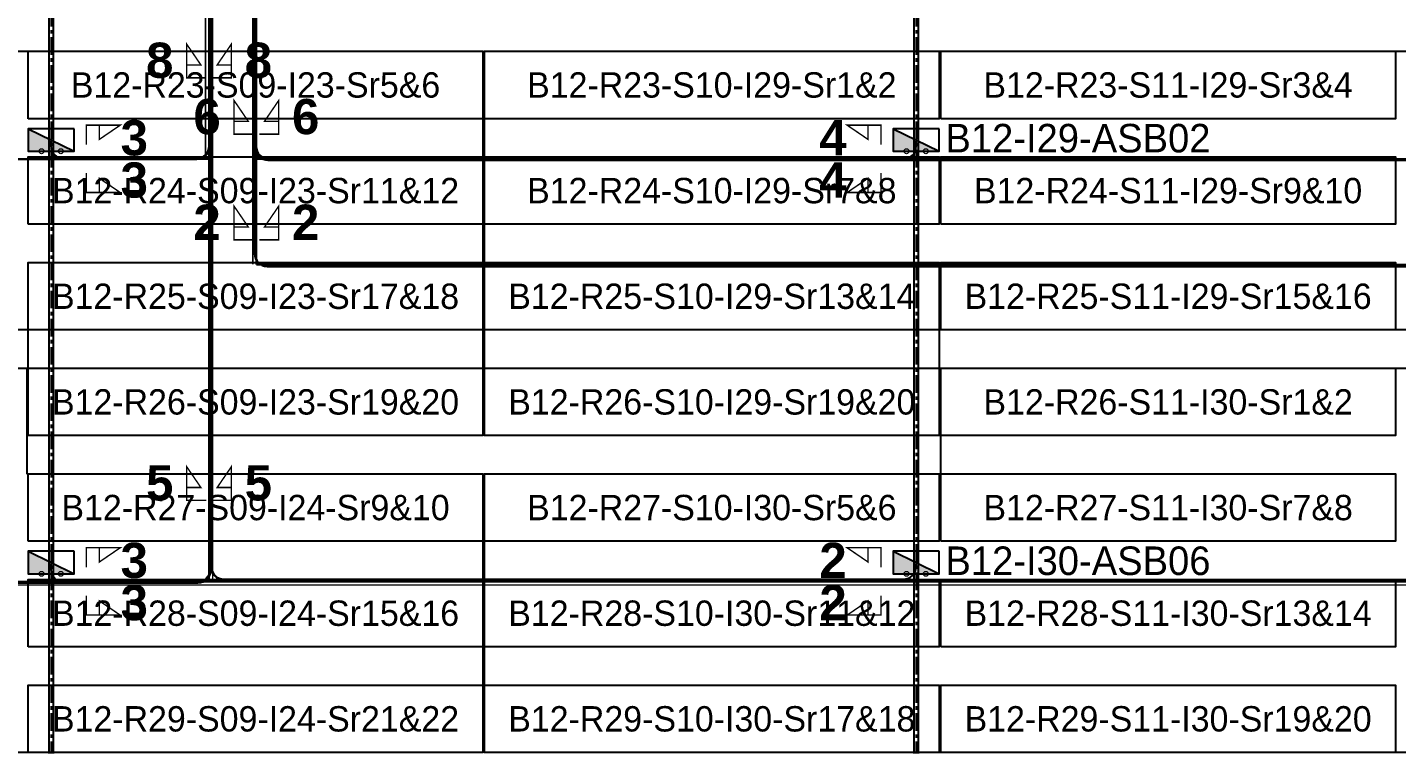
# Model space of a CAD drawing. Header units: metres. Extents: x 529297 to 529977, y 2674414 to 2674644.
# Drawn here: x 529556.4 to 529653.6, y 2674421.7 to 2674473.3 of the extents above; entities that cross this region are included whole.
import ezdxf
from ezdxf.enums import TextEntityAlignment as Align

# ---------------------------------------------------------------- set-up
doc = ezdxf.new("R2010")
doc.units = ezdxf.units.M
doc.linetypes.add('CENTER', pattern=[2, 1.25, -0.25, 0.25, -0.25])
doc.layers.add('Boundary-12.5 MW Block', color=6, linetype='Continuous', lineweight=9)
doc.layers.add('PILE', color=1, linetype='Continuous', lineweight=15)
for name, color, linetype in [('DC Trench BL-12', 40, 'Continuous'), ('E-Inverter Grouping', 2, 'Continuous'), ('Inverter Block-12', 7, 'Continuous'), ('LT Cable(AG) INV to LT Panel BL-12', 2, 'Continuous'), ('Messenger Wire Block-12 (Master Path)', 30, 'Continuous'), ('Messenger Wire Block-12 (MW Path)', 191, 'Continuous'), ('MMS Table Block-12', 8, 'Continuous'), ('Plan Line - DC BL-12', 40, 'Continuous'), ('Section Marking BL-12', 2, 'Continuous')]:
    doc.layers.add(name, color=color, linetype=linetype)
doc.styles.add('BoldTextStyle', font='arialbd.ttf')
doc.styles.get("Standard").update_dxf_attribs({"font": 'Adani Regular.ttf'})

# ---------------------------------------------------------------- blocks, each defined once
blk = doc.blocks.new('MMS Table (32.292 x 4.788)')
at = {"color": 0}
blk.add_lwpolyline([(0, -0.002), (0, 4.786), (32.292, 4.786), (32.292, -0.002)], close=True, dxfattribs=at)
at = {"color": 7}
blk.add_attdef('ID1', text='', height=1.8, dxfattribs=at).set_placement((16.146, 2.392), align=Align.MIDDLE_CENTER)
blk = doc.blocks.new('Inverter Block')
h = blk.add_hatch(color=0)
h.dxf.hatch_style = 1
h.paths.add_polyline_path([(-1.456, 2.269), (-1.456, 0.846), (1.456, 0.846)])
at = {"color": 0}
blk.add_lwpolyline([(1.456, 2.269), (-1.456, 2.269), (-1.456, 0.846), (1.456, 0.846)], close=True, dxfattribs=at)
blk.add_lwpolyline([(-1.456, 2.269), (1.456, 0.846)], dxfattribs=at)
at = {"layer": 'PILE'}
for centre in [(-0.613, 0.846), (0.613, 0.846)]:
    blk.add_circle(centre, 0.156, dxfattribs=at)
at = {"color": 7}
blk.add_attdef('ID', (-1.456, 3.006), '', height=1.8, dxfattribs=at)

msp = doc.modelspace()

# ---------------------------------------------------------------- linework, layer by layer
at = {"layer": 'Boundary-12.5 MW Block', "const_width": 0.05}
msp.add_lwpolyline([(529945.143, 2674421.789), (529297.303, 2674421.789), (529297.303, 2674644.077), (529621.123, 2674644.077), (529621.123, 2674629.077), (529653.515, 2674629.077), (529653.515, 2674621.577), (529685.907, 2674621.577), (529685.907, 2674606.577), (529718.299, 2674606.577), (529718.299, 2674591.577), (529750.691, 2674591.577), (529750.691, 2674584.077), (529783.083, 2674584.077)], dxfattribs=at)
at = {"layer": 'DC Trench BL-12', "color": 40, "const_width": 0.15}
for points in [[(529558.227, 2674516.577), (529557.927, 2674516.577), (529557.927, 2674421.789), (529558.227, 2674421.789)], [(529619.634, 2674516.577), (529619.334, 2674516.577), (529619.334, 2674421.789), (529619.634, 2674421.789)]]:
    msp.add_lwpolyline(points, close=True, dxfattribs=at)
at = {"layer": 'E-Inverter Grouping', "color": 3}
for points in [[(529588.731, 2674444.289), (529556.439, 2674444.289), (529556.439, 2674451.789), (529491.655, 2674451.789), (529491.655, 2674471.577), (529588.731, 2674471.577)], [(529588.831, 2674471.577), (529685.907, 2674471.577), (529685.907, 2674451.789), (529621.123, 2674451.789), (529621.123, 2674444.289), (529588.831, 2674444.289)]]:
    msp.add_lwpolyline(points, close=True, dxfattribs=at)
at = {"layer": 'E-Inverter Grouping'}
for points in [[(529556.339, 2674441.577), (529588.731, 2674441.577), (529588.731, 2674421.789), (529491.655, 2674421.789), (529491.655, 2674449.077), (529556.339, 2674449.077)], [(529685.907, 2674421.789), (529588.831, 2674421.789), (529588.831, 2674441.577), (529621.223, 2674441.577), (529621.223, 2674449.077), (529685.907, 2674449.077)]]:
    msp.add_lwpolyline(points, close=True, dxfattribs=at)
at = {"layer": 'LT Cable(AG) INV to LT Panel BL-12'}
for points in [[(529582.579, 2674540.24), (529579.387, 2674540.24, -0.106848), (529579.016, 2674540.321), (529577.401, 2674541.053, 0.106848), (529577.03, 2674541.133), (529570.623, 2674541.133, 0.414214), (529569.723, 2674540.233), (529569.723, 2674518.527, -0.068738), (529569.689, 2674518.283), (529569.355, 2674517.098, 0.068738), (529569.322, 2674516.854), (529569.322, 2674464.8, -0.414214), (529568.422, 2674463.9), (529364.626, 2674463.9, -0.414214), (529363.726, 2674464.8), (529363.726, 2674465.19)], [(529580.505, 2674540.165), (529579.387, 2674540.165, -0.106848), (529579.016, 2674540.246), (529577.401, 2674540.978, 0.106848), (529577.03, 2674541.058), (529570.698, 2674541.058, 0.414214), (529569.798, 2674540.158), (529569.798, 2674518.517, -0.068738), (529569.764, 2674518.273), (529569.43, 2674517.088, 0.068738), (529569.397, 2674516.844), (529569.397, 2674434.725, -0.414214), (529568.497, 2674433.825), (529364.626, 2674433.825, -0.414214), (529363.726, 2674434.725), (529363.726, 2674435.19)], [(529582.579, 2674540.265), (529579.387, 2674540.265, -0.106848), (529579.016, 2674540.346), (529577.401, 2674541.078, 0.106848), (529577.03, 2674541.158), (529570.598, 2674541.158, 0.414214), (529569.698, 2674540.258), (529569.698, 2674518.531, -0.068738), (529569.664, 2674518.287), (529569.33, 2674517.102, 0.068738), (529569.297, 2674516.858), (529569.297, 2674464.825, -0.414214), (529568.397, 2674463.925), (529461.802, 2674463.925, -0.414214), (529460.902, 2674464.825), (529460.902, 2674465.19)], [(529582.579, 2674540.19), (529579.387, 2674540.19, -0.106848), (529579.016, 2674540.271), (529577.401, 2674541.003, 0.106848), (529577.03, 2674541.083), (529570.673, 2674541.083, 0.414214), (529569.773, 2674540.183), (529569.773, 2674518.52, -0.068738), (529569.739, 2674518.276), (529569.405, 2674517.091, 0.068738), (529569.372, 2674516.847), (529569.372, 2674434.75, -0.414214), (529568.472, 2674433.85), (529461.802, 2674433.85, -0.414214), (529460.902, 2674434.75), (529460.902, 2674435.19)], [(529584.52, 2674540.29), (529579.387, 2674540.29, -0.106848), (529579.016, 2674540.371), (529577.401, 2674541.103, 0.106848), (529577.03, 2674541.183), (529570.573, 2674541.183, 0.414214), (529569.673, 2674540.283), (529569.673, 2674518.534, -0.068738), (529569.639, 2674518.29), (529569.305, 2674517.105, 0.068738), (529569.272, 2674516.861), (529569.272, 2674464.85, -0.414214), (529568.372, 2674463.95), (529558.978, 2674463.95, -0.414214), (529558.078, 2674464.85), (529558.078, 2674465.19)], [(529582.579, 2674540.215), (529579.387, 2674540.215, -0.106848), (529579.016, 2674540.296), (529577.401, 2674541.028, 0.106848), (529577.03, 2674541.108), (529570.648, 2674541.108, 0.414214), (529569.748, 2674540.208), (529569.748, 2674518.524, -0.068738), (529569.714, 2674518.28), (529569.38, 2674517.095, 0.068738), (529569.347, 2674516.851), (529569.347, 2674434.775, -0.414214), (529568.447, 2674433.875), (529558.978, 2674433.875, -0.414214), (529558.078, 2674434.775), (529558.078, 2674435.19)], [(529580.505, 2674540.14), (529579.387, 2674540.14, -0.106848), (529579.016, 2674540.221), (529577.401, 2674540.953, 0.106848), (529577.03, 2674541.033), (529570.723, 2674541.033, 0.414214), (529569.823, 2674540.133), (529569.823, 2674518.514, -0.068738), (529569.789, 2674518.27), (529569.455, 2674517.084, 0.068738), (529569.422, 2674516.841), (529569.422, 2674434.975, 0.414214), (529570.322, 2674434.075), (529715.761, 2674434.075, 0.414214), (529716.661, 2674434.975), (529716.661, 2674435.19)], [(529580.505, 2674540.115), (529579.387, 2674540.115, -0.106848), (529579.016, 2674540.196), (529577.401, 2674540.928, 0.106848), (529577.03, 2674541.008), (529570.748, 2674541.008, 0.414214), (529569.848, 2674540.108), (529569.848, 2674518.51, -0.068738), (529569.814, 2674518.266), (529569.48, 2674517.081, 0.068738), (529569.447, 2674516.837), (529569.447, 2674435, 0.414214), (529570.347, 2674434.1), (529618.585, 2674434.1, 0.414214), (529619.485, 2674435), (529619.485, 2674435.19)], [(529580.505, 2674540.09), (529579.36, 2674540.09, 0.089777), (529579.045, 2674540.033), (529577.467, 2674539.443, -0.089777), (529577.152, 2674539.386), (529573.298, 2674539.386, 0.414214), (529572.398, 2674538.486), (529572.398, 2674518.408, 0.019682), (529572.401, 2674518.338), (529572.505, 2674517.014, -0.019682), (529572.508, 2674516.943), (529572.508, 2674457.2, 0.414214), (529573.408, 2674456.3), (529798.292, 2674456.3, -0.414214), (529799.192, 2674455.4), (529799.192, 2674434.7, 0.414214), (529800.092, 2674433.8), (529910.113, 2674433.8, 0.414214), (529911.013, 2674434.7), (529911.013, 2674435.19)]]:
    msp.add_lwpolyline(points, format="xyb", dxfattribs=at)
at = {"layer": 'LT Cable(AG) INV to LT Panel BL-12', "color": 5}
for points in [[(529579.488, 2674539.776), (529579.192, 2674539.776, 0.0576), (529578.987, 2674539.753), (529577.416, 2674539.384, -0.0576), (529577.211, 2674539.361), (529573.323, 2674539.361, 0.414214), (529572.423, 2674538.461), (529572.423, 2674518.409, 0.019682), (529572.426, 2674518.339), (529572.53, 2674517.015, -0.019682), (529572.533, 2674516.944), (529572.533, 2674457.225, 0.414214), (529573.433, 2674456.325), (529798.317, 2674456.325, -0.414214), (529799.217, 2674455.425), (529799.217, 2674434.725, 0.414214), (529800.117, 2674433.825), (529812.937, 2674433.825, 0.414214), (529813.837, 2674434.725), (529813.837, 2674435.19)], [(529579.488, 2674539.751), (529579.192, 2674539.751, 0.0576), (529578.987, 2674539.728), (529577.416, 2674539.359, -0.0576), (529577.211, 2674539.336), (529573.348, 2674539.336, 0.414214), (529572.448, 2674538.436), (529572.448, 2674518.41, 0.019682), (529572.451, 2674518.34), (529572.555, 2674517.016, -0.019682), (529572.558, 2674516.945), (529572.558, 2674464.75, 0.414214), (529573.458, 2674463.85), (529910.113, 2674463.85, 0.414214), (529911.013, 2674464.75), (529911.013, 2674465.19)], [(529579.488, 2674539.726), (529579.192, 2674539.726, 0.0576), (529578.987, 2674539.703), (529577.416, 2674539.334, -0.0576), (529577.211, 2674539.311), (529573.373, 2674539.311, 0.414214), (529572.473, 2674538.411), (529572.473, 2674518.411, 0.019682), (529572.476, 2674518.341), (529572.58, 2674517.017, -0.019682), (529572.583, 2674516.946), (529572.583, 2674464.775, 0.414214), (529573.483, 2674463.875), (529812.937, 2674463.875, 0.414214), (529813.837, 2674464.775), (529813.837, 2674465.19)], [(529579.488, 2674539.701), (529579.192, 2674539.701, 0.0576), (529578.987, 2674539.678), (529577.416, 2674539.309, -0.0576), (529577.211, 2674539.286), (529573.398, 2674539.286, 0.414214), (529572.498, 2674538.386), (529572.498, 2674518.412, 0.019682), (529572.501, 2674518.342), (529572.605, 2674517.018, -0.019682), (529572.608, 2674516.947), (529572.608, 2674464.8, 0.414214), (529573.508, 2674463.9), (529715.761, 2674463.9, 0.414214), (529716.661, 2674464.8), (529716.661, 2674465.19)], [(529581.479, 2674539.676), (529579.192, 2674539.676, 0.0576), (529578.987, 2674539.653), (529577.416, 2674539.284, -0.0576), (529577.211, 2674539.261), (529573.423, 2674539.261, 0.414214), (529572.523, 2674538.361), (529572.523, 2674518.413, 0.019682), (529572.526, 2674518.343), (529572.63, 2674517.019, -0.019682), (529572.633, 2674516.948), (529572.633, 2674464.825, 0.414214), (529573.533, 2674463.925), (529618.585, 2674463.925, 0.414214), (529619.485, 2674464.825), (529619.485, 2674465.19)]]:
    msp.add_lwpolyline(points, format="xyb", dxfattribs=at)
at = {"layer": 'Messenger Wire Block-12 (Master Path)'}
for points in [[(529569.284, 2674433.937), (529569.284, 2674516.984)], [(529572.645, 2674456.437), (529572.645, 2674516.984)], [(529362.087, 2674463.937), (529569.284, 2674463.937)], [(529572.645, 2674463.937), (529912.651, 2674463.937)], [(529572.645, 2674456.437), (529799.329, 2674456.437)], [(529362.087, 2674433.937), (529718.299, 2674433.937)]]:
    msp.add_lwpolyline(points, dxfattribs=at)
at = {"layer": 'Messenger Wire Block-12 (MW Path)', "const_width": 0.1}
for points in [[(529569.034, 2674463.937), (529569.034, 2674516.984)], [(529569.534, 2674433.937), (529569.534, 2674516.984)], [(529572.395, 2674456.437), (529572.395, 2674516.984)], [(529362.087, 2674463.937), (529569.284, 2674463.937)], [(529572.645, 2674463.937), (529912.651, 2674463.937)], [(529572.645, 2674456.437), (529799.329, 2674456.437)], [(529362.087, 2674433.687), (529718.299, 2674433.687)]]:
    msp.add_lwpolyline(points, dxfattribs=at)
at = {"layer": 'Plan Line - DC BL-12', "color": 6, "linetype": 'CENTER'}
for points in [[(529558.078, 2674516.577), (529558.078, 2674421.789)], [(529619.485, 2674516.577), (529619.485, 2674421.789)]]:
    msp.add_lwpolyline(points, dxfattribs=at)
at = {"layer": 'Section Marking BL-12', "color": 94, "lineweight": 35, "true_color": 0x00a500, "const_width": 0.1}
for points in [[(529569.084, 2674469.687), (529567.694, 2674469.687), (529567.694, 2674472.087), (529568.704, 2674470.607), (529567.694, 2674470.607)], [(529569.484, 2674469.687), (529570.874, 2674469.687), (529570.874, 2674472.087), (529569.864, 2674470.607), (529570.874, 2674470.607)], [(529572.445, 2674465.687), (529571.055, 2674465.687), (529571.055, 2674468.087), (529572.065, 2674466.607), (529571.055, 2674466.607)], [(529572.845, 2674465.687), (529574.235, 2674465.687), (529574.235, 2674468.087), (529573.225, 2674466.607), (529574.235, 2674466.607)], [(529560.578, 2674464.937), (529560.578, 2674466.327), (529562.978, 2674466.327), (529561.498, 2674465.317), (529561.498, 2674466.327)], [(529616.985, 2674464.937), (529616.985, 2674466.327), (529614.585, 2674466.327), (529616.065, 2674465.317), (529616.065, 2674466.327)], [(529560.578, 2674462.937), (529560.578, 2674461.547), (529562.978, 2674461.547), (529561.498, 2674462.557), (529561.498, 2674461.547)], [(529616.985, 2674462.937), (529616.985, 2674461.547), (529614.585, 2674461.547), (529616.065, 2674462.557), (529616.065, 2674461.547)], [(529572.445, 2674458.187), (529571.055, 2674458.187), (529571.055, 2674460.587), (529572.065, 2674459.107), (529571.055, 2674459.107)], [(529572.845, 2674458.187), (529574.235, 2674458.187), (529574.235, 2674460.587), (529573.225, 2674459.107), (529574.235, 2674459.107)], [(529569.084, 2674439.687), (529567.694, 2674439.687), (529567.694, 2674442.087), (529568.704, 2674440.607), (529567.694, 2674440.607)], [(529569.484, 2674439.687), (529570.874, 2674439.687), (529570.874, 2674442.087), (529569.864, 2674440.607), (529570.874, 2674440.607)], [(529560.578, 2674434.937), (529560.578, 2674436.327), (529562.978, 2674436.327), (529561.498, 2674435.317), (529561.498, 2674436.327)], [(529616.985, 2674434.937), (529616.985, 2674436.327), (529614.585, 2674436.327), (529616.065, 2674435.317), (529616.065, 2674436.327)], [(529560.578, 2674432.937), (529560.578, 2674431.547), (529562.978, 2674431.547), (529561.498, 2674432.557), (529561.498, 2674431.547)], [(529616.985, 2674432.937), (529616.985, 2674431.547), (529614.585, 2674431.547), (529616.065, 2674432.557), (529616.065, 2674431.547)]]:
    msp.add_lwpolyline(points, dxfattribs=at)

# ---------------------------------------------------------------- block references
at = {"layer": 'Inverter Block-12'}
ref = msp.add_blockref('Inverter Block', (529558.078, 2674463.525), dxfattribs=dict(at, xscale=1.124999999976148, yscale=1.124999999976148, zscale=1.124999999976148))
ref.add_attrib('ID', 'B12-I23-ASB04', (529535.36, 2674464.456), dxfattribs={"layer": '0', "color": 7, "height": 2.025})
ref = msp.add_blockref('Inverter Block', (529619.485, 2674463.525), dxfattribs=dict(at, xscale=1.124999999976148, yscale=1.124999999976148, zscale=1.124999999976148))
ref.add_attrib('ID', 'B12-I29-ASB02', (529621.56, 2674464.393), dxfattribs={"layer": '0', "color": 7, "height": 2.025})
ref = msp.add_blockref('Inverter Block', (529558.078, 2674433.525), dxfattribs=dict(at, xscale=1.124999999976148, yscale=1.124999999976148, zscale=1.124999999976148))
ref.add_attrib('ID', 'B12-I24-ASB05', (529535.36, 2674434.456), dxfattribs={"layer": '0', "color": 7, "height": 2.025})
ref = msp.add_blockref('Inverter Block', (529619.485, 2674433.525), dxfattribs=dict(at, xscale=1.124999999976148, yscale=1.124999999976148, zscale=1.124999999976148))
ref.add_attrib('ID', 'B12-I30-ASB06', (529621.56, 2674434.393), dxfattribs={"layer": '0', "color": 7, "height": 2.025})
at = {"layer": 'MMS Table Block-12'}
for p, values in [((529556.439, 2674466.791), {'ID1': 'B12-R23-S09-I23-Sr5&6'}), ((529588.831, 2674466.791), {'ID1': 'B12-R23-S10-I29-Sr1&2'}), ((529621.223, 2674466.791), {'ID1': 'B12-R23-S11-I29-Sr3&4'}), ((529556.439, 2674459.291), {'ID1': 'B12-R24-S09-I23-Sr11&12'}), ((529588.831, 2674459.291), {'ID1': 'B12-R24-S10-I29-Sr7&8'}), ((529621.223, 2674459.291), {'ID1': 'B12-R24-S11-I29-Sr9&10'}), ((529556.439, 2674451.791), {'ID1': 'B12-R25-S09-I23-Sr17&18'}), ((529588.831, 2674451.791), {'ID1': 'B12-R25-S10-I29-Sr13&14'}), ((529621.223, 2674451.791), {'ID1': 'B12-R25-S11-I29-Sr15&16'}), ((529556.439, 2674444.291), {'ID1': 'B12-R26-S09-I23-Sr19&20'}), ((529588.831, 2674444.291), {'ID1': 'B12-R26-S10-I29-Sr19&20'}), ((529621.223, 2674444.291), {'ID1': 'B12-R26-S11-I30-Sr1&2'}), ((529556.439, 2674436.791), {'ID1': 'B12-R27-S09-I24-Sr9&10'}), ((529588.831, 2674436.791), {'ID1': 'B12-R27-S10-I30-Sr5&6'}), ((529621.223, 2674436.791), {'ID1': 'B12-R27-S11-I30-Sr7&8'}), ((529556.439, 2674429.291), {'ID1': 'B12-R28-S09-I24-Sr15&16'}), ((529588.831, 2674429.291), {'ID1': 'B12-R28-S10-I30-Sr11&12'}), ((529621.223, 2674429.291), {'ID1': 'B12-R28-S11-I30-Sr13&14'}), ((529556.439, 2674421.791), {'ID1': 'B12-R29-S09-I24-Sr21&22'}), ((529588.831, 2674421.791), {'ID1': 'B12-R29-S10-I30-Sr17&18'}), ((529621.223, 2674421.791), {'ID1': 'B12-R29-S11-I30-Sr19&20'})]:
    msp.add_blockref('MMS Table (32.292 x 4.788)', p, dxfattribs=at).add_auto_attribs(values)

# ---------------------------------------------------------------- texts
at = {"layer": 'Section Marking BL-12', "color": 94, "true_color": 0x00a500, "style": 'BoldTextStyle'}
for s, p in [('8', (529565.784, 2674470.937)), ('8', (529572.784, 2674470.937)), ('6', (529569.145, 2674466.937)), ('6', (529576.145, 2674466.937)), ('3', (529563.978, 2674465.437)), ('4', (529613.585, 2674465.437)), ('3', (529563.978, 2674462.437)), ('4', (529613.585, 2674462.437)), ('2', (529569.145, 2674459.437)), ('2', (529576.145, 2674459.437)), ('5', (529565.784, 2674440.937)), ('5', (529572.784, 2674440.937)), ('3', (529563.978, 2674435.437)), ('2', (529613.585, 2674435.437)), ('3', (529563.978, 2674432.437)), ('2', (529613.585, 2674432.437))]:
    msp.add_text(s, height=2.5, dxfattribs=at).set_placement(p, align=Align.MIDDLE_CENTER)

doc.saveas('drawing.dxf')
